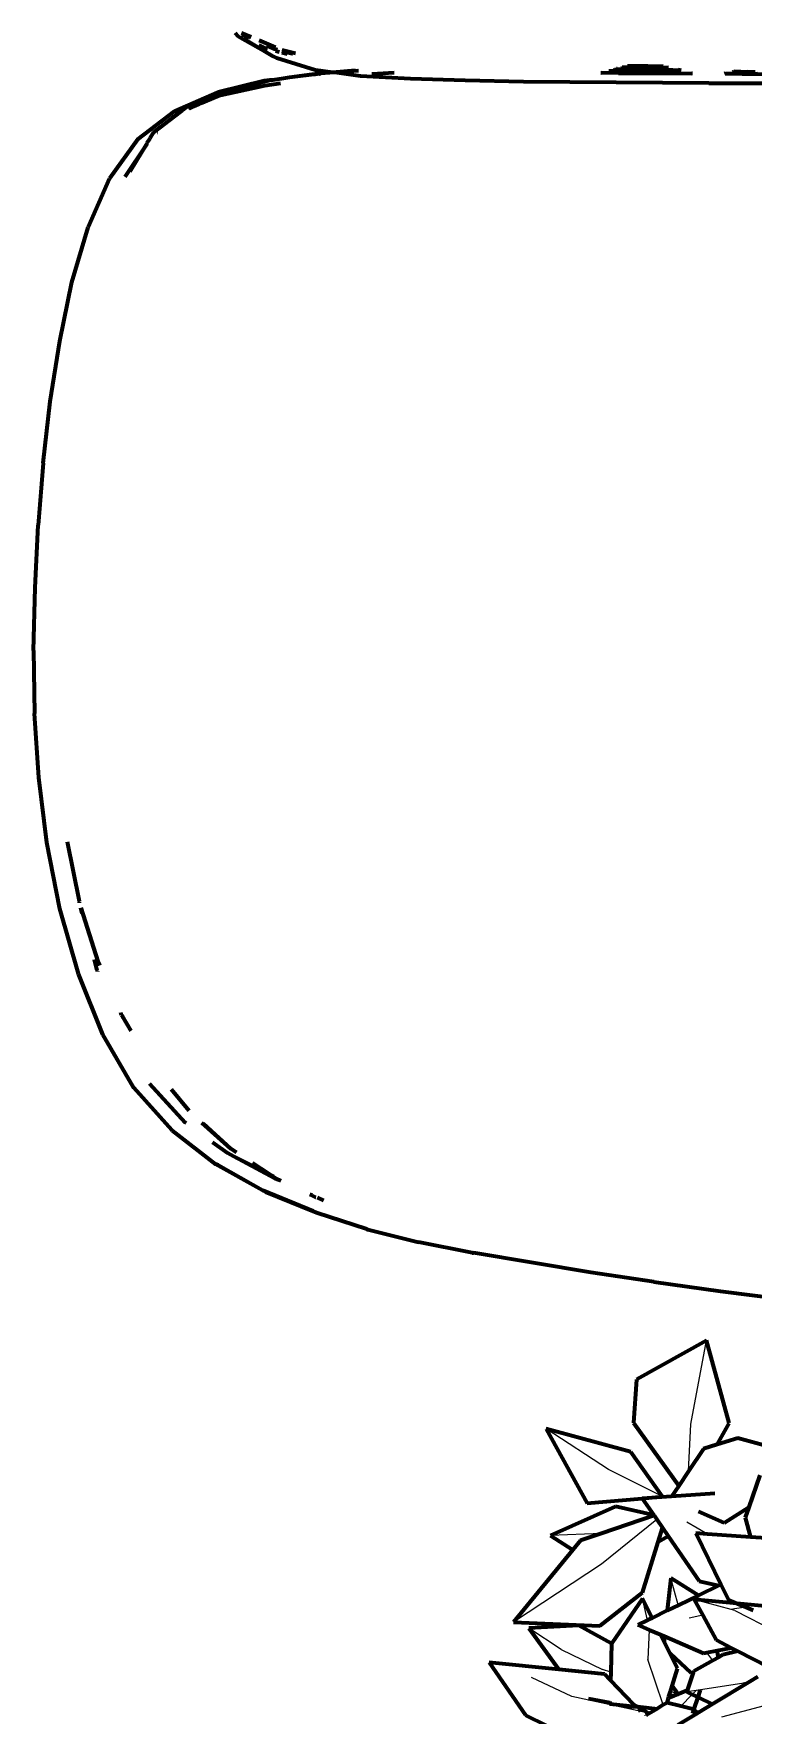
# Model space of a CAD drawing. Header units: millimetres. Extents: x 4307 to 31003, y 2809 to 20009.
# Drawn here: x 6834.8 to 6974, y 8141 to 8466.1 of the extents above; entities that cross this region are included whole.
import ezdxf

# ---------------------------------------------------------------- set-up
doc = ezdxf.new("R2010")
doc.units = ezdxf.units.MM
doc.layers.add('ProfileEdges', color=7, linetype='Continuous')

msp = doc.modelspace()

# ---------------------------------------------------------------- linework, layer by layer
for p, q in [((6961.91, 8197.31), (6964.97, 8213.5)), ((6945.99, 8188.55), (6933.95, 8196.4)), ((6961.46, 8188.2), (6961.91, 8197.31)), ((6956.45, 8183.34), (6945.99, 8188.55)), ((6955.35, 8178.85), (6944.65, 8170.23)), ((6965.15, 8176.07), (6961.16, 8178.35)), ((6944.65, 8176.17), (6934.76, 8175.77)), ((6944.65, 8170.23), (6927.6, 8159)), ((6959.51, 8162.39), (6958.05, 8167.51)), ((6953.54, 8159.39), (6952.55, 8163.59)), ((6959.51, 8162.39), (6959.54, 8162.32)), ((6964.22, 8160.36), (6961.58, 8159.82)), ((6969.71, 8161.5), (6962.58, 8163.42)), ((6970.36, 8161.63), (6969.71, 8161.5)), ((6970.43, 8161.3), (6969.71, 8161.5)), ((6972.62, 8161.93), (6970.36, 8161.63)), ((6970.43, 8161.3), (6978.26, 8157.32)), ((6936.85, 8153.73), (6930.58, 8157.87)), ((6953.89, 8157.57), (6953.62, 8151.79)), ((6936.85, 8153.73), (6944.83, 8149.89)), ((6956.61, 8143.02), (6953.62, 8151.79)), ((6966.17, 8151.63), (6965, 8153.18)), ((6938.89, 8144.68), (6931.14, 8148.35)), ((6946.43, 8149.37), (6944.83, 8149.89)), ((6973.41, 8147.59), (6971.79, 8147.19)), ((6951.74, 8141.87), (6938.89, 8144.68)), ((6959.45, 8145.14), (6957.98, 8145.62)), ((6959.98, 8142.8), (6962.2, 8145.06)), ((6962.97, 8145.84), (6961.15, 8145.57)), ((6962.2, 8145.06), (6962.97, 8145.84)), ((6963.8, 8145.97), (6962.97, 8145.84)), ((6971.79, 8147.19), (6963.8, 8145.97)), ((6953.75, 8141.43), (6951.74, 8141.87)), ((6976.08, 8142.87), (6967.88, 8140.69))]:
    msp.add_line(p, q)
at = {"layer": 'ProfileEdges', "lineweight": 211}
for p, q in [((6874.39, 8465.56), (6873.77, 8466.22)), ((6875.04, 8466.3), (6876.87, 8465.52)), ((6875.13, 8466.09), (6876.5, 8465.42)), ((6875.16, 8466.03), (6876.5, 8465.42)), ((6880.9, 8461.91), (6874.39, 8465.56)), ((6875.08, 8465.57), (6875.24, 8465.49)), ((6875.43, 8465.4), (6875.8, 8465.21)), ((6875.54, 8465.14), (6880.9, 8461.91)), ((6876.5, 8465.42), (6876.56, 8465.43)), ((6878.38, 8463.94), (6879.53, 8463.37)), ((6878.41, 8464.86), (6881.6, 8463.5)), ((6879.53, 8463.37), (6880.05, 8463.23)), ((6880.08, 8463.79), (6879.98, 8463.86)), ((6880.08, 8463.79), (6881.43, 8463.18)), ((6881.43, 8463.18), (6881.48, 8463.17)), ((6881.48, 8463.17), (6881.64, 8463.09)), ((6881.61, 8462.81), (6882.3, 8462.63)), ((6881.64, 8463.09), (6881.97, 8463.04)), ((6882.84, 8462.82), (6884.83, 8462.31)), ((6882.87, 8463), (6885.47, 8462.37)), ((6880.9, 8461.91), (6881.23, 8461.73)), ((6881.83, 8461.35), (6881.23, 8461.73)), ((6889.35, 8459.08), (6881.83, 8461.35)), ((6882.8, 8462.5), (6883.86, 8462.21)), ((6884.83, 8462.31), (6884.87, 8462.31)), ((6947.65, 8459.31), (6947.54, 8459.29)), ((6947.65, 8459.31), (6954.55, 8459.23)), ((6947.65, 8459.31), (6953.47, 8459.17)), ((6948.52, 8459.53), (6948.64, 8459.56)), ((6954.78, 8459.59), (6948.64, 8459.56)), ((6948.64, 8459.56), (6954.89, 8459.53)), ((6953.62, 8459.86), (6949.66, 8459.82)), ((6953.62, 8459.86), (6956.56, 8459.92)), ((6954.78, 8459.59), (6957.6, 8459.65)), ((6879.53, 8456.06), (6870.4, 8454.01)), ((6879.44, 8457), (6870.49, 8454.8)), ((6871.58, 8454.85), (6880.52, 8457.11)), ((6880.52, 8457.11), (6879.44, 8457)), ((6882.59, 8456.45), (6879.53, 8456.06)), ((6880.69, 8457.11), (6880.52, 8457.11)), ((6881.08, 8457.15), (6880.69, 8457.11)), ((6883.16, 8457.46), (6881.08, 8457.15)), ((6884.29, 8457.61), (6883.16, 8457.46)), ((6890.02, 8458.36), (6884.29, 8457.61)), ((6889.13, 8458.3), (6884.29, 8457.61)), ((6889.13, 8458.3), (6889.28, 8458.31)), ((6889.28, 8458.31), (6890.38, 8458.47)), ((6890.02, 8458.36), (6889.28, 8458.31)), ((6892.61, 8458.64), (6889.35, 8459.08)), ((6890.14, 8458.37), (6890.02, 8458.36)), ((6890.14, 8458.37), (6890.16, 8458.38)), ((6890.22, 8458.39), (6890.16, 8458.38)), ((6890.22, 8458.39), (6890.29, 8458.4)), ((6890.29, 8458.4), (6890.35, 8458.4)), ((6892.94, 8458.6), (6890.35, 8458.4)), ((6892.61, 8458.64), (6890.38, 8458.47)), ((6897.04, 8458.99), (6892.61, 8458.64)), ((6892.94, 8458.6), (6892.61, 8458.64)), ((6893.05, 8458.58), (6892.94, 8458.6)), ((6897.39, 8458.95), (6893.05, 8458.58)), ((6897.63, 8458.92), (6893.05, 8458.58)), ((6898.01, 8457.92), (6893.05, 8458.58)), ((6907.7, 8457.39), (6898.01, 8457.92)), ((6904.55, 8458.53), (6900.26, 8458.26)), ((6918.29, 8457.04), (6907.7, 8457.39)), ((6929.57, 8456.83), (6918.29, 8457.04)), ((6965.4, 8456.54), (6929.57, 8456.83)), ((6944.55, 8458.53), (6944.58, 8458.54)), ((6947.91, 8458.51), (6944.58, 8458.54)), ((6946.1, 8458.92), (6946.15, 8458.93)), ((6946.15, 8458.93), (6954.19, 8458.95)), ((6946.89, 8459.12), (6953.52, 8459.08)), ((6947.17, 8459.19), (6947.23, 8459.21)), ((6947.23, 8459.21), (6948.15, 8459.19)), ((6947.91, 8458.51), (6948, 8458.51)), ((6948, 8458.51), (6953.07, 8458.47)), ((6948.15, 8459.19), (6953.52, 8459.08)), ((6948.15, 8459.19), (6953.47, 8459.17)), ((6953.07, 8458.47), (6962.14, 8458.44)), ((6953.47, 8459.17), (6955.23, 8459.16)), ((6953.52, 8459.08), (6956.84, 8459.04)), ((6954.19, 8458.95), (6956.84, 8459.04)), ((6954.55, 8459.23), (6955.23, 8459.16)), ((6955.23, 8459.16), (6955.41, 8459.21)), ((6955.23, 8459.16), (6958.45, 8459.09)), ((6955.41, 8459.21), (6955.51, 8459.2)), ((6958.45, 8459.09), (6955.51, 8459.2)), ((6956.84, 8459.04), (6957.07, 8459.04)), ((6957.07, 8459.04), (6957.44, 8459.06)), ((6957.44, 8459.06), (6958.45, 8459.09)), ((6958.45, 8459.09), (6959.53, 8459.13)), ((6960.08, 8458.99), (6959.53, 8459.13)), ((6962.28, 8458.4), (6962.14, 8458.44)), ((6965.4, 8456.54), (6988.47, 8456.58)), ((6968.64, 8458.4), (6968.43, 8458.35)), ((6968.64, 8458.4), (6971.15, 8458.39)), ((6970.02, 8458.76), (6970.3, 8458.84)), ((6970.3, 8458.84), (6972.92, 8458.71)), ((6971.15, 8458.39), (6971.85, 8458.38)), ((6971.85, 8458.38), (6972.87, 8458.38)), ((6972.87, 8458.38), (6973.05, 8458.38)), ((6974.34, 8458.67), (6972.92, 8458.71)), ((6973.05, 8458.38), (6974.81, 8458.39)), ((6973.05, 8458.38), (6977.35, 8458.28)), ((6862.19, 8451.18), (6870.32, 8454.75)), ((6864.53, 8452.03), (6868.6, 8453.54)), ((6864.72, 8451.83), (6868.6, 8453.54)), ((6867.13, 8452.67), (6872.37, 8454.94)), ((6871.32, 8454.55), (6867.13, 8452.67)), ((6867.13, 8452.67), (6870.4, 8454.01)), ((6868.6, 8453.54), (6868.69, 8453.58)), ((6868.69, 8453.58), (6871.27, 8454.72)), ((6868.69, 8453.58), (6871.32, 8454.55)), ((6870.32, 8454.75), (6870.49, 8454.8)), ((6870.4, 8454.01), (6870.64, 8454.12)), ((6871.58, 8454.85), (6871.27, 8454.72)), ((6871.37, 8454.57), (6871.32, 8454.55)), ((6871.37, 8454.57), (6872.37, 8454.94)), ((6872.16, 8454.92), (6871.37, 8454.57)), ((6854.98, 8445.72), (6862.05, 8451.13)), ((6858.07, 8447.07), (6863.32, 8451.1)), ((6862.05, 8451.13), (6862.19, 8451.18)), ((6862.34, 8450.7), (6863.32, 8451.1)), ((6862.34, 8450.7), (6862.97, 8451.05)), ((6863.31, 8451.2), (6862.97, 8451.05)), ((6863.62, 8451.33), (6863.31, 8451.2)), ((6863.32, 8451.1), (6863.62, 8451.33)), ((6863.32, 8451.1), (6863.58, 8451.21)), ((6863.65, 8451.36), (6863.62, 8451.33)), ((6863.65, 8451.36), (6864.53, 8452.03)), ((6863.83, 8451.43), (6863.65, 8451.36)), ((6863.83, 8451.43), (6863.86, 8451.45)), ((6864.83, 8451.72), (6866.26, 8452.31)), ((6864.86, 8451.69), (6866.26, 8452.31)), ((6866.26, 8452.31), (6864.88, 8451.67)), ((6866.26, 8452.31), (6866.36, 8452.36)), ((6866.36, 8452.36), (6866.91, 8452.58)), ((6866.91, 8452.58), (6866.99, 8452.61)), ((6866.99, 8452.61), (6867.1, 8452.66)), ((6867.1, 8452.66), (6867.13, 8452.67)), ((6857.37, 8445.91), (6858.07, 8447.07)), ((6858.79, 8447.05), (6858.85, 8447.1)), ((6854.98, 8445.72), (6849.5, 8438.09)), ((6856.76, 8444.89), (6852.49, 8438.41)), ((6853.5, 8439.46), (6856.76, 8444.89)), ((6856.76, 8444.89), (6856.81, 8444.99)), ((6856.81, 8444.99), (6857.33, 8445.88)), ((6857.33, 8445.88), (6857.37, 8445.91)), ((6845.34, 8428.72), (6849.5, 8438.09)), ((6842.2, 8418.09), (6845.34, 8428.72)), ((6839.86, 8406.68), (6842.2, 8418.09)), ((6838.01, 8395), (6839.86, 8406.68)), ((6836.67, 8383.1), (6838.01, 8395)), ((6836.67, 8383.1), (6835.69, 8371.07)), ((6835.12, 8358.97), (6835.69, 8371.07)), ((6834.82, 8346.86), (6835.12, 8358.97)), ((6834.82, 8346.86), (6835.02, 8334.67)), ((6835.8, 8322.34), (6835.02, 8334.67)), ((6837.4, 8309.78), (6835.8, 8322.34)), ((6839.9, 8296.92), (6837.4, 8309.78)), ((6841.31, 8309.86), (6843.63, 8298.41)), ((6843.47, 8284.34), (6839.9, 8296.92)), ((6843.66, 8298.29), (6843.63, 8298.41)), ((6843.7, 8298.08), (6843.66, 8298.29)), ((6844.22, 8296.03), (6843.94, 8297.1)), ((6847.3, 8286.78), (6844.04, 8297.11)), ((6847.13, 8284.99), (6846.57, 8287.12)), ((6848.18, 8272.62), (6843.47, 8284.34)), ((6847.18, 8284.87), (6847.13, 8284.99)), ((6847.18, 8284.87), (6847.18, 8284.84)), ((6847.57, 8286.15), (6847.26, 8286.78)), ((6847.57, 8286.15), (6847.3, 8286.78)), ((6847.62, 8285.96), (6847.57, 8286.15)), ((6851.84, 8276.38), (6851.67, 8276.87)), ((6851.99, 8276.15), (6851.84, 8276.38)), ((6853.69, 8273.33), (6851.99, 8276.15)), ((6851.99, 8276.15), (6852.06, 8275.88)), ((6854.18, 8262.35), (6848.18, 8272.62)), ((6861.58, 8254.12), (6854.18, 8262.35)), ((6857.24, 8263.19), (6864.12, 8255.64)), ((6861.45, 8262.05), (6864.84, 8257.96)), ((6864.31, 8255.5), (6864.12, 8255.64)), ((6872.98, 8250.56), (6867.32, 8255.57)), ((6867.58, 8255.43), (6872.98, 8250.56)), ((6861.6, 8254.08), (6861.58, 8254.12)), ((6861.6, 8254.08), (6870, 8247.56)), ((6872.29, 8249.69), (6869.4, 8251.79)), ((6872.39, 8249.68), (6872.29, 8249.69)), ((6873.53, 8249.07), (6872.39, 8249.68)), ((6874.05, 8249.85), (6872.98, 8250.56)), ((6881.46, 8244.82), (6873.53, 8249.07)), ((6880.48, 8245.58), (6873.53, 8249.07)), ((6870.49, 8247.35), (6870, 8247.56)), ((6879.16, 8242.5), (6870, 8247.56)), ((6879.16, 8242.5), (6870.49, 8247.35)), ((6880.48, 8245.58), (6877.16, 8247.78)), ((6881.68, 8244.78), (6880.48, 8245.58)), ((6881.26, 8245.18), (6880.48, 8245.58)), ((6882.26, 8244.45), (6881.46, 8244.82)), ((6881.68, 8244.78), (6882.63, 8244.34)), ((6888.9, 8238.48), (6879.16, 8242.5)), ((6879.69, 8242.21), (6879.16, 8242.5)), ((6889.51, 8238.14), (6879.69, 8242.21)), ((6879.69, 8242.21), (6888.9, 8238.48)), ((6888.72, 8241.52), (6888.25, 8241.72)), ((6888.72, 8241.52), (6889.34, 8241.22)), ((6889.34, 8241.22), (6889.41, 8241.2)), ((6889.63, 8241.1), (6890.86, 8240.53)), ((6899.24, 8235.01), (6889.51, 8238.14)), ((6899.24, 8235.01), (6899.45, 8234.97)), ((6899.45, 8234.97), (6909.24, 8232.52)), ((6919.66, 8230.45), (6909.24, 8232.52)), ((6919.66, 8230.45), (6919.87, 8230.4)), ((6942.62, 8226.65), (6919.87, 8230.4)), ((6954.75, 8224.8), (6942.62, 8226.65)), ((6954.75, 8224.8), (6967.64, 8223)), ((6967.64, 8223), (6980.95, 8221.34)), ((6964.97, 8213.5), (6951.41, 8205.96)), ((6969.37, 8197.51), (6964.97, 8213.5)), ((6951.41, 8205.96), (6950.83, 8197.56)), ((6933.95, 8196.4), (6941.91, 8182.01)), ((6950.34, 8191.97), (6933.95, 8196.4)), ((6950.83, 8197.56), (6959.58, 8185.39)), ((6967.02, 8193.36), (6969.37, 8197.51)), ((6967.02, 8193.36), (6964.35, 8192.53)), ((6971.05, 8194.61), (6967.02, 8193.36)), ((6982.65, 8191.4), (6971.05, 8194.61)), ((6956.45, 8183.34), (6950.34, 8191.97)), ((6964.35, 8192.53), (6961.46, 8188.2)), ((6961.46, 8188.2), (6959.58, 8185.39)), ((6975.28, 8187.46), (6973.13, 8181.24)), ((6941.91, 8182.01), (6952.5, 8182.97)), ((6958.21, 8183.34), (6952.5, 8182.97)), ((6952.5, 8182.97), (6956.45, 8183.34)), ((6952.5, 8182.97), (6954.75, 8179.72)), ((6959.58, 8185.39), (6958.21, 8183.34)), ((6966.58, 8183.89), (6958.21, 8183.34)), ((6947.39, 8181.41), (6934.76, 8175.77)), ((6954.75, 8179.72), (6947.39, 8181.41)), ((6954.75, 8179.72), (6954.82, 8179.62)), ((6963.42, 8180.4), (6968.35, 8178.22)), ((6968.35, 8178.22), (6973.13, 8181.24)), ((6973.13, 8181.24), (6972.46, 8179.29)), ((6954.82, 8179.62), (6944.65, 8176.17)), ((6954.82, 8179.62), (6955.35, 8178.85)), ((6955.35, 8178.85), (6956.43, 8177.29)), ((6955.59, 8174.54), (6956.43, 8177.29)), ((6956.43, 8177.29), (6957.55, 8175.67)), ((6972.46, 8179.29), (6973.5, 8175.49)), ((6934.76, 8175.77), (6939.13, 8172.99)), ((6940.62, 8174.81), (6939.13, 8172.99)), ((6944.65, 8176.17), (6940.62, 8174.81)), ((6952.6, 8164.77), (6955.59, 8174.54)), ((6955.59, 8174.54), (6957.55, 8175.67)), ((6957.55, 8175.67), (6963.57, 8166.97)), ((6962.91, 8176.22), (6967.74, 8166.33)), ((6965.15, 8176.07), (6962.91, 8176.22)), ((6973.5, 8175.49), (6965.15, 8176.07)), ((6980.74, 8174.99), (6973.5, 8175.49)), ((6939.13, 8172.99), (6927.6, 8159)), ((6958.05, 8167.51), (6957.38, 8161.27)), ((6963.38, 8164.2), (6958.05, 8167.51)), ((6963.57, 8166.97), (6967.34, 8166.13)), ((6944.3, 8158.32), (6952.6, 8164.77)), ((6952.55, 8163.59), (6946.63, 8154.94)), ((6954.44, 8159.83), (6952.55, 8163.59)), ((6963.38, 8164.2), (6959.54, 8162.32)), ((6967.34, 8166.13), (6963.38, 8164.2)), ((6967.74, 8166.33), (6967.34, 8166.13)), ((6967.74, 8166.33), (6969.2, 8163.35)), ((6957.38, 8161.27), (6954.44, 8159.83)), ((6959.54, 8162.32), (6957.38, 8161.27)), ((6962.58, 8163.42), (6964.22, 8160.36)), ((6970.88, 8162.65), (6962.58, 8163.42)), ((6964.22, 8160.36), (6966.8, 8155.6)), ((6969.2, 8163.35), (6970.88, 8162.65)), ((6977.65, 8162.02), (6970.88, 8162.65)), ((6970.88, 8162.65), (6972.62, 8161.93)), ((6972.62, 8161.93), (6973.98, 8161.37)), ((6927.6, 8159), (6944.3, 8158.32)), ((6940.27, 8158.36), (6930.58, 8157.87)), ((6930.58, 8157.87), (6936.4, 8149.85)), ((6946.6, 8154.92), (6940.27, 8158.36)), ((6953.54, 8159.39), (6951.71, 8158.5)), ((6951.71, 8158.5), (6953.89, 8157.57)), ((6954.44, 8159.83), (6953.54, 8159.39)), ((6953.89, 8157.57), (6956.04, 8156.65)), ((6946.6, 8154.92), (6946.43, 8149.37)), ((6946.63, 8154.94), (6946.6, 8154.92)), ((6956.74, 8155.26), (6956.04, 8156.65)), ((6956.04, 8156.65), (6956.85, 8156.3)), ((6956.85, 8156.3), (6956.74, 8155.26)), ((6957.9, 8152.95), (6956.74, 8155.26)), ((6956.85, 8156.3), (6964.41, 8153.06)), ((6966.8, 8155.6), (6969.71, 8154.1)), ((6967.01, 8153.57), (6969.71, 8154.1)), ((6969.71, 8154.1), (6971, 8153.44)), ((6922.94, 8151.22), (6929.97, 8141.08)), ((6936.4, 8149.85), (6922.94, 8151.22)), ((6957.9, 8152.95), (6961.91, 8149.26)), ((6959.35, 8150.07), (6957.9, 8152.95)), ((6966.17, 8151.63), (6962.5, 8149.57)), ((6964.41, 8153.06), (6965, 8153.18)), ((6965, 8153.18), (6967.01, 8153.57)), ((6967.25, 8152.23), (6966.17, 8151.63)), ((6967.25, 8152.23), (6967.01, 8153.57)), ((6968.14, 8152.73), (6967.25, 8152.23)), ((6971, 8153.44), (6968.14, 8152.73)), ((6971, 8153.44), (6976.83, 8150.45)), ((6945.2, 8148.96), (6936.4, 8149.85)), ((6946.38, 8147.73), (6945.2, 8148.96)), ((6946.43, 8149.37), (6946.38, 8147.73)), ((6950.87, 8143.1), (6946.38, 8147.73)), ((6958.33, 8146.75), (6959.35, 8150.07)), ((6962.4, 8149.29), (6961.24, 8145.83)), ((6961.91, 8149.26), (6962.4, 8149.29)), ((6962.5, 8149.57), (6962.4, 8149.29)), ((6973.41, 8147.59), (6966.1, 8143.18)), ((6974.89, 8148.48), (6973.41, 8147.59)), ((6942.11, 8144.26), (6946.26, 8143.5)), ((6957.33, 8143.45), (6957.58, 8144.31)), ((6961.24, 8145.83), (6957.58, 8144.31)), ((6957.58, 8144.31), (6957.69, 8144.65)), ((6957.69, 8144.65), (6957.98, 8145.62)), ((6957.69, 8144.65), (6959.45, 8145.14)), ((6957.98, 8145.62), (6958.33, 8146.75)), ((6959.45, 8145.14), (6958.33, 8146.75)), ((6961.24, 8145.83), (6961.15, 8145.57)), ((6961.15, 8145.57), (6962.2, 8145.06)), ((6962.2, 8145.06), (6963.32, 8144.52)), ((6962.51, 8142.07), (6963.32, 8144.52)), ((6963.32, 8144.52), (6963.8, 8145.97)), ((6963.32, 8144.52), (6966.1, 8143.18)), ((6929.97, 8141.08), (6937.8, 8137.21)), ((6946.26, 8143.5), (6946.25, 8143.27)), ((6946.25, 8143.27), (6949.43, 8142.93)), ((6946.26, 8143.71), (6946.26, 8143.5)), ((6949.43, 8142.93), (6950.71, 8142.69)), ((6949.43, 8142.93), (6950.96, 8142.76)), ((6950.71, 8142.69), (6950.96, 8142.76)), ((6951.56, 8142.7), (6950.87, 8143.1)), ((6950.96, 8142.76), (6951.56, 8142.7)), ((6952.46, 8142.17), (6951.56, 8142.7)), ((6951.56, 8142.7), (6953.28, 8142.51)), ((6952.46, 8142.17), (6951.74, 8141.87)), ((6953.28, 8142.51), (6952.46, 8142.17)), ((6953.75, 8141.43), (6952.46, 8142.17)), ((6953.26, 8141), (6953.31, 8141.04)), ((6953.28, 8142.51), (6955.39, 8142.29)), ((6955.39, 8142.29), (6953.31, 8141.04)), ((6953.31, 8141.04), (6953.75, 8141.43)), ((6956.61, 8143.02), (6955.39, 8142.29)), ((6957.33, 8143.45), (6956.61, 8143.02)), ((6959.98, 8142.8), (6957.33, 8143.45)), ((6963.28, 8141.47), (6959.4, 8139.13)), ((6962.3, 8142.24), (6959.98, 8142.8)), ((6962.42, 8141.78), (6962.29, 8141.81)), ((6962.29, 8141.4), (6962.42, 8141.78)), ((6962.51, 8142.07), (6962.3, 8142.24)), ((6962.42, 8141.78), (6962.51, 8142.07)), ((6963.04, 8141.66), (6962.42, 8141.78)), ((6963.04, 8141.66), (6962.51, 8142.07)), ((6963.28, 8141.47), (6963.04, 8141.66)), ((6963.45, 8141.58), (6963.04, 8141.66)), ((6963.45, 8141.58), (6963.28, 8141.47)), ((6966.1, 8143.18), (6963.45, 8141.58))]:
    msp.add_line(p, q, dxfattribs=at)

doc.saveas('drawing.dxf')
